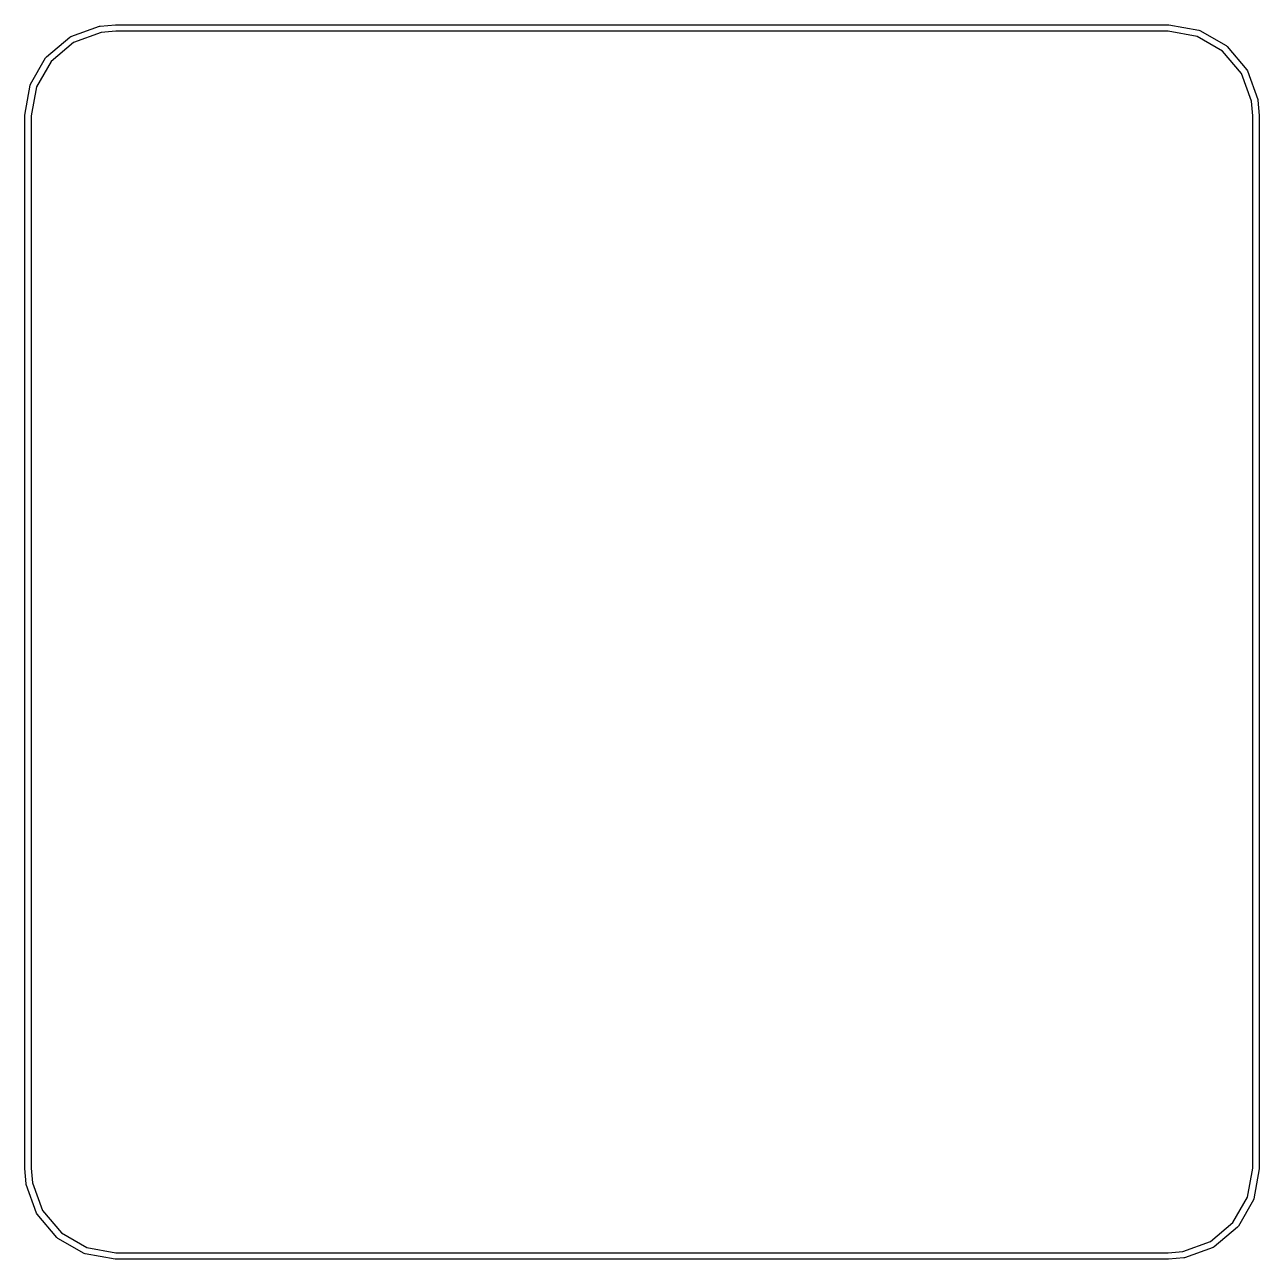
# Model space of a CAD drawing. Extents: x -0.1 to 28.1, y -0.1 to 28.1.
import ezdxf

# ---------------------------------------------------------------- set-up
doc = ezdxf.new("R2010")
doc.units = 0
doc.header["$MEASUREMENT"] = 0
doc.layers.add('BLACK', color=7, linetype='CONTINUOUS')

msp = doc.modelspace()

# ---------------------------------------------------------------- linework, layer by layer
at = {"layer": 'Black'}
for p, q in [((0.974348, 27.8025), (1.62705, 28.0401)), ((1.66907, 27.8958), (1.03808, 27.6661)), ((1.62705, 28.0401), (1.6367, 28.0418)), ((1.6367, 28.0418), (1.64617, 28.0443)), ((1.64617, 28.0443), (1.99346, 28.0747)), ((2.00328, 27.925), (1.66907, 27.8958)), ((1.99346, 28.0747), (1.99675, 28.0744)), ((1.99675, 28.0744), (2, 28.075)), ((2, 28.075), (26, 28.075)), ((25.9934, 27.925), (2.00328, 27.925)), ((26.658, 27.8078), (25.9934, 27.925)), ((26, 28.075), (26.0065, 28.0739)), ((26.0065, 28.0739), (26.013, 28.0739)), ((26.013, 28.0739), (26.6971, 27.9532)), ((26.6971, 27.9532), (26.7215, 27.9443)), ((26.7215, 27.9443), (27.3231, 27.597)), ((0.419706, 27.343), (0.951788, 27.7895)), ((1.03808, 27.6661), (0.526251, 27.2366)), ((0.951788, 27.7895), (0.95179, 27.7895)), ((0.95179, 27.7895), (0.974348, 27.8025)), ((27.2366, 27.4737), (26.658, 27.8078)), ((27.3231, 27.597), (27.343, 27.5803)), ((0.055663, 26.7215), (0.402959, 27.3231)), ((0.402959, 27.3231), (0.419702, 27.343)), ((0.419702, 27.343), (0.419706, 27.343)), ((27.6661, 26.9619), (27.2366, 27.4737)), ((27.343, 27.5803), (27.343, 27.5803)), ((27.343, 27.5803), (27.7895, 27.0482)), ((0.526251, 27.2366), (0.192178, 26.658)), ((27.7895, 27.0482), (27.7895, 27.0482)), ((27.7895, 27.0482), (27.8025, 27.0257)), ((27.8025, 27.0257), (28.0401, 26.3729)), ((27.8958, 26.3309), (27.6661, 26.9619)), ((-0.073861, 26.013), (0.046754, 26.6971)), ((0.046754, 26.6971), (0.055663, 26.7215)), ((0.192178, 26.658), (0.075, 25.9934)), ((27.925, 25.9967), (27.8958, 26.3309)), ((28.0401, 26.3729), (28.0418, 26.3633)), ((28.0418, 26.3633), (28.0443, 26.3538)), ((28.0443, 26.3538), (28.0747, 26.0065)), ((-0.075, 26), (-0.073861, 26.0065)), ((-0.075, 2), (-0.075, 26)), ((-0.073861, 26.0065), (-0.073861, 26.013)), ((0.075, 25.9934), (0.075, 2.00328)), ((27.925, 2.00656), (27.925, 25.9967)), ((28.0747, 26.0065), (28.0744, 26.0032)), ((28.0744, 26.0032), (28.075, 26)), ((28.075, 26), (28.075, 2)), ((-0.074427, 1.99675), (-0.075, 2)), ((-0.074715, 1.99346), (-0.074427, 1.99675)), ((-0.044331, 1.64617), (-0.074715, 1.99346)), ((0.075, 2.00328), (0.104238, 1.66908)), ((27.8078, 1.34201), (27.925, 2.00656)), ((28.0739, 1.98698), (27.9532, 1.30294)), ((28.075, 2), (28.0739, 1.99354)), ((28.0739, 1.99354), (28.0739, 1.98698)), ((-0.041794, 1.6367), (-0.044331, 1.64617)), ((-0.040093, 1.62705), (-0.041794, 1.6367)), ((0.197472, 0.974349), (-0.040093, 1.62705)), ((0.104238, 1.66908), (0.333904, 1.03808)), ((27.4737, 0.763377), (27.8078, 1.34201)), ((27.9443, 1.27846), (27.597, 0.676925)), ((27.9532, 1.30294), (27.9443, 1.27846)), ((27.9443, 1.27846), (27.9443, 1.27846)), ((0.210496, 0.951791), (0.197472, 0.974349)), ((0.656969, 0.419706), (0.210496, 0.951791)), ((0.333904, 1.03808), (0.763377, 0.526251)), ((26.9619, 0.333904), (27.4737, 0.763377)), ((27.5803, 0.656969), (27.0482, 0.210496)), ((27.597, 0.676925), (27.5803, 0.656971)), ((27.5803, 0.656971), (27.5803, 0.656969)), ((0.656971, 0.419702), (0.656969, 0.419706)), ((0.676925, 0.402959), (0.656971, 0.419702)), ((1.27846, 0.055665), (0.676925, 0.402959)), ((0.763377, 0.526251), (1.34201, 0.19218)), ((26.3309, 0.104238), (26.9619, 0.333904)), ((1.27846, 0.055663), (1.27846, 0.055665)), ((1.30294, 0.046754), (1.27846, 0.055663)), ((1.98698, -0.07386), (1.30294, 0.046754)), ((1.34201, 0.19218), (2.00656, 0.075)), ((2.00656, 0.075), (25.9967, 0.075)), ((25.9967, 0.075), (26.3309, 0.104238)), ((27.0257, 0.197472), (26.3729, -0.040093)), ((27.0482, 0.210496), (27.0257, 0.197472)), ((1.99354, -0.07386), (1.98698, -0.07386)), ((2, -0.075), (1.99354, -0.07386)), ((26, -0.075), (2, -0.075)), ((26.0032, -0.074427), (26, -0.075)), ((26.0065, -0.074715), (26.0032, -0.074427)), ((26.3538, -0.044331), (26.0065, -0.074715)), ((26.3633, -0.041794), (26.3538, -0.044331)), ((26.3729, -0.040093), (26.3633, -0.041794))]:
    msp.add_line(p, q, dxfattribs=at)

doc.saveas('drawing.dxf')
